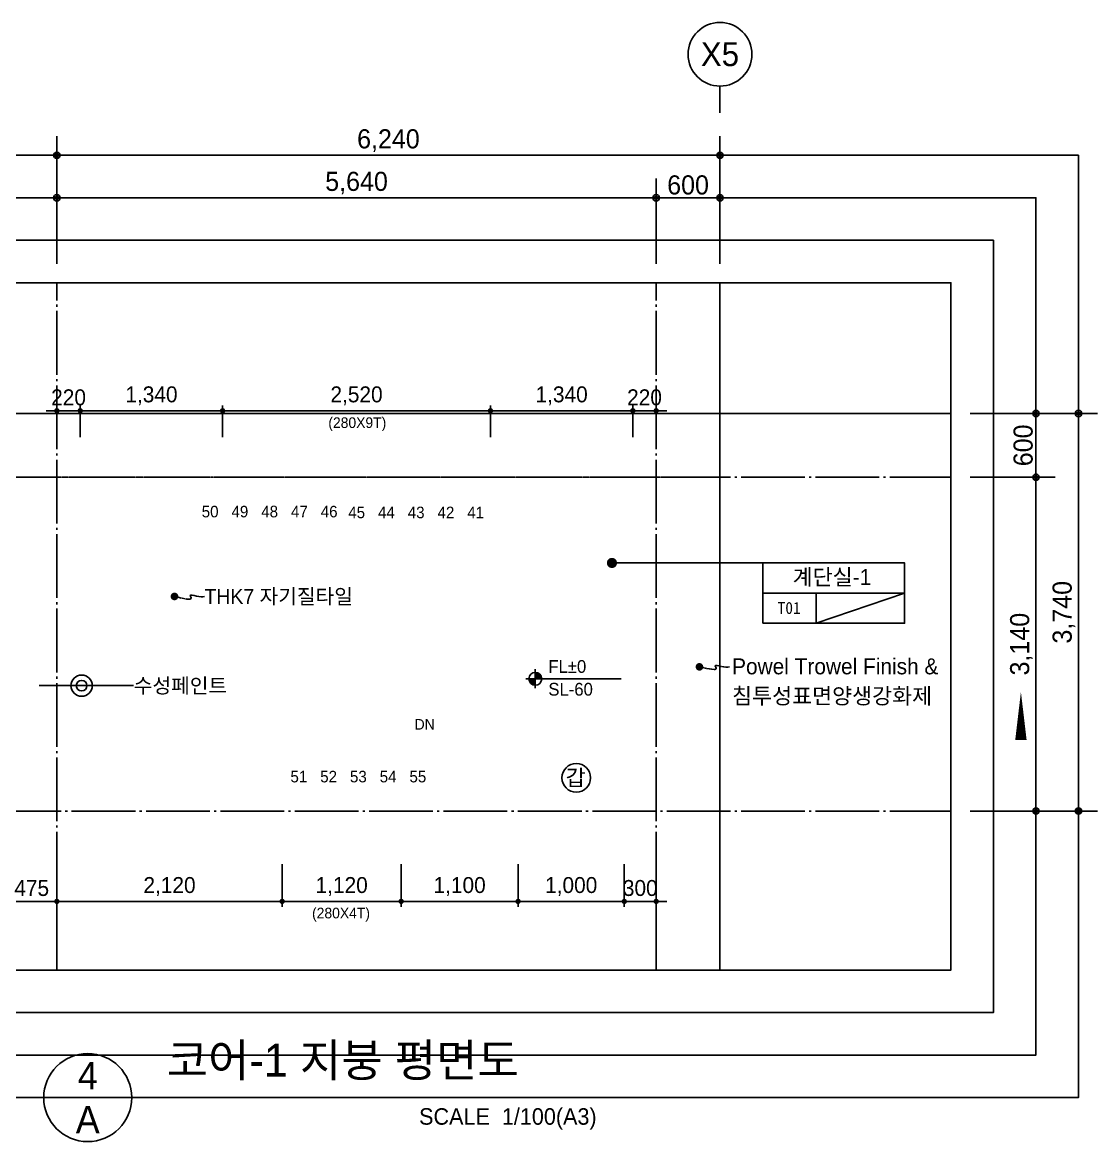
# Model space of a CAD drawing. Header units: millimetres. Extents: x 252711992 to 505989238, y 504776675 to 1009617600.
# Drawn here: x 252820690 to 252830809, y 504805853 to 504816382 of the extents above; entities that cross this region are included whole.
import ezdxf
from ezdxf.enums import TextEntityAlignment as Align
from ezdxf.xclip import XClip

# ---------------------------------------------------------------- set-up
doc = ezdxf.new("R2010")
doc.units = ezdxf.units.MM
doc.header["$XCLIPFRAME"] = 0
doc.linetypes.add('CEN', pattern=[35, 30, -2, 1, -2])
for name, color, linetype in [('$ZCDB_AUDIT_GENERATED_600D18', 7, 'Continuous'), ('0KD DIM', 7, 'Continuous'), ('4A.TEC CEN', 1, 'CEN'), ('4A.TEC CEN 보조1', 14, 'CEN'), ('4A.TEC TEXT', 7, 'Continuous'), ('4A.TEC TEXT 1', 3, 'Continuous'), ('4A.TEC TEXT 2', 3, 'Continuous'), ('4A.TEC 심볼', 7, 'Continuous'), ('CEN', 1, 'CEN'), ('LEV', 7, 'Continuous'), ('ROM', 7, 'Continuous'), ('SYM', 1, 'Continuous'), ('TEXT', 7, 'Continuous'), ('㈜SE&C TEXT', 7, 'Continuous')]:
    doc.layers.add(name, color=color, linetype=linetype)
doc.layers.add('DEFPOINT', color=135, linetype='Continuous', plot=False)
doc.styles.add('1', font='')
doc.styles.add('GHS', font='malgun.ttf')
doc.styles.add('나눔고딕', font='')
doc.styles.add('돋움', font='')
doc.styles.add('돋음체', font='')
doc.styles.add('울릉도L', font='')
doc.styles.get('1').set_extended_font_data('DotumChe')
doc.styles.get('나눔고딕').set_extended_font_data('Dotum')
doc.styles.get('돋움').set_extended_font_data('Dotum')
doc.styles.get('돋음체').set_extended_font_data('Dotum')
doc.styles.get('울릉도L').set_extended_font_data('Dotum')
doc.dimstyles.new('DIM_600(외부치수)', dxfattribs={"dimscale": 400, "dimtxt": 3.3, "dimasz": 1, "dimexe": 2, "dimexo": 2, "dimgap": 1, "dimtad": 1, "dimdec": 0, "dimdsep": 46, "dimlunit": 6, "dimtxsty": '나눔고딕', "dimblk1": 'DIMDOT', "dimblk2": 'DIMDOT', "dimsah": 1, "dimcen": 2.5, "dimdle": 1.5, "dimclrd": 8, "dimclre": 8, "dimclrt": 3, "dimadec": 0, "dimazin": 0, "dimtfac": 1, "dimtdec": 0, "dimtix": 1, "dimtmove": 2, "dimatfit": 3, "dimldrblk": 'DIMDOT', "dimfxl": 1, "dimtvp": 1, "dimtolj": 1, "dimtzin": 0, "dimarcsym": 0})
doc.dimstyles.new('DIM_80(외부치수)', dxfattribs={"dimscale": 40, "dimtxt": 3.3, "dimasz": 1, "dimexe": 2, "dimexo": 2, "dimgap": 1, "dimtad": 1, "dimdec": 0, "dimdsep": 46, "dimlunit": 6, "dimtxsty": '돋움', "dimblk1": 'DIMDOT', "dimblk2": 'DIMDOT', "dimsah": 1, "dimcen": 2.5, "dimdle": 1.5, "dimclrd": 1, "dimclre": 7, "dimclrt": 2, "dimadec": 0, "dimazin": 0, "dimtfac": 1, "dimtdec": 0, "dimtix": 1, "dimtmove": 2, "dimatfit": 3, "dimldrblk": 'DIMDOT', "dimfxl": 1, "dimtvp": 1, "dimtolj": 1, "dimtzin": 0, "dimarcsym": 0})
doc.dimstyles.new('KD DIM 1', dxfattribs={"dimscale": 50, "dimtxt": 3, "dimasz": 1, "dimexe": 1, "dimexo": 1, "dimgap": 1, "dimtad": 1, "dimdec": 0, "dimzin": 0, "dimdsep": 46, "dimlunit": 6, "dimtxsty": '돋음체', "dimblk": 'DOT', "dimcen": 3, "dimdle": 1, "dimclrd": 256, "dimclre": 256, "dimclrt": 3, "dimazin": 0, "dimtfac": 1, "dimtdec": 0, "dimtix": 1, "dimtmove": 2, "dimatfit": 3, "dimldrblk": 'OBLIQUE', "dimfxl": 1, "dimtvp": 0.8333, "dimtolj": 1, "dimtzin": 0, "dimarcsym": 0})

# ---------------------------------------------------------------- blocks, each defined once
blk = doc.blocks.new('DIMDOT')
at = {"color": 0}
blk.add_line((-2, 0), (2, 0), dxfattribs=at)
for radius in [0.5, 0.25]:
    blk.add_circle((0, 0), radius, dxfattribs=at)
blk = doc.blocks.new('*D131')
at = {"layer": '$ZCDB_AUDIT_GENERATED_600D18', "color": 8, "lineweight": -2, "transparency": 16777216}
for p, q in [((252821015, 504814112), (252821015, 504815312)), ((252827255, 504814112), (252827255, 504815312)), ((252821075, 504815132), (252827195, 504815132))]:
    blk.add_line(p, q, dxfattribs=at)
at = {"layer": 'Defpoints', "color": 0, "transparency": 16777216}
for p in [(252827255, 504815132), (252821015, 504813932), (252827255, 504813932, 0)]:
    blk.add_point(p, dxfattribs=at)
at = {"layer": '$ZCDB_AUDIT_GENERATED_600D18', "color": 8, "lineweight": -2, "transparency": 16777216, "xscale": 60, "yscale": 60, "zscale": 60, "rotation": 180}
blk.add_blockref('DIMDOT', (252821015, 504815132), dxfattribs=at)
at = {"layer": '$ZCDB_AUDIT_GENERATED_600D18', "color": 8, "lineweight": -2, "transparency": 16777216, "xscale": 60, "yscale": 60, "zscale": 60}
blk.add_blockref('DIMDOT', (252827255, 504815132), dxfattribs=at)
at = {"layer": '$ZCDB_AUDIT_GENERATED_600D18', "color": 3, "transparency": 16777216, "insert": (252824135, 504815270), "char_height": 180, "attachment_point": 5, "style": '나눔고딕'}
blk.add_mtext('\\A1;6,240', dxfattribs=at)
blk = doc.blocks.new('*D132')
at = {"layer": '$ZCDB_AUDIT_GENERATED_600D18', "color": 8, "lineweight": -2, "transparency": 16777216}
for p, q in [((252826655, 504814112, 0), (252826655, 504814912, 0)), ((252827255, 504814112, 0), (252827255, 504814912, 0)), ((252826715, 504814732, 0), (252827195, 504814732, 0))]:
    blk.add_line(p, q, dxfattribs=at)
at = {"layer": 'Defpoints', "color": 0, "transparency": 16777216}
for p in [(252827255, 504814732, 0), (252826655, 504813932, 3428), (252827255, 504813932, 4431)]:
    blk.add_point(p, dxfattribs=at)
at = {"layer": '$ZCDB_AUDIT_GENERATED_600D18', "color": 8, "lineweight": -2, "transparency": 16777216, "xscale": 60, "yscale": 60, "zscale": 60, "rotation": 180}
blk.add_blockref('DIMDOT', (252826655, 504814732, 0), dxfattribs=at)
at = {"layer": '$ZCDB_AUDIT_GENERATED_600D18', "color": 8, "lineweight": -2, "transparency": 16777216, "xscale": 60, "yscale": 60, "zscale": 60}
blk.add_blockref('DIMDOT', (252827255, 504814732, 0), dxfattribs=at)
at = {"layer": '$ZCDB_AUDIT_GENERATED_600D18', "color": 3, "transparency": 16777216, "insert": (252826955, 504814852, 0), "char_height": 180, "attachment_point": 5, "style": '나눔고딕'}
blk.add_mtext('\\A1;600', dxfattribs=at)
blk = doc.blocks.new('ccs122')
at = {"layer": '4A.TEC 심볼'}
blk.add_line((0, 8), (0, 3), dxfattribs=at)
blk.add_circle((0, 14), 6, dxfattribs=at)
at = {"layer": '4A.TEC TEXT 2', "color": 3, "style": 'GHS'}
blk.add_attdef('NO', text='', height=4.5, dxfattribs=at).set_placement((-0.01, 14.02), align=Align.MIDDLE_CENTER)
blk = doc.blocks.new('*D133')
at = {"layer": '$ZCDB_AUDIT_GENERATED_600D18', "color": 8, "lineweight": -2, "transparency": 16777216}
for p, q in [((252821015, 504814112, 0), (252821015, 504814912, 0)), ((252826655, 504814112, 0), (252826655, 504814912, 0)), ((252826595, 504814732, 0), (252821075, 504814732, 0))]:
    blk.add_line(p, q, dxfattribs=at)
at = {"layer": 'Defpoints', "color": 0, "transparency": 16777216}
for p in [(252821015, 504814732, 0), (252821015, 504813932), (252826655, 504813932, -47000)]:
    blk.add_point(p, dxfattribs=at)
at = {"layer": '$ZCDB_AUDIT_GENERATED_600D18', "color": 8, "lineweight": -2, "transparency": 16777216, "xscale": 60, "yscale": 60, "zscale": 60, "rotation": 180}
blk.add_blockref('DIMDOT', (252821015, 504814732, 0), dxfattribs=at)
at = {"layer": '$ZCDB_AUDIT_GENERATED_600D18', "color": 8, "lineweight": -2, "transparency": 16777216, "xscale": 60, "yscale": 60, "zscale": 60}
blk.add_blockref('DIMDOT', (252826655, 504814732, 0), dxfattribs=at)
at = {"layer": '$ZCDB_AUDIT_GENERATED_600D18', "color": 3, "transparency": 16777216, "insert": (252823835, 504814870, 0), "char_height": 180, "attachment_point": 5, "style": '나눔고딕'}
blk.add_mtext('\\A1;5,640', dxfattribs=at)
blk = doc.blocks.new('dwgFD3B')
at = {"layer": '4A.TEC CEN', "color": 250, "ltscale": 500}
blk.add_line((49194.51, -103936.83, -3333.33), (358000, -103936.83, -3333.33), dxfattribs=at)
at = {"layer": '4A.TEC CEN', "color": 250, "ltscale": 500, "elevation": -3333.33}
blk.add_lwpolyline([(208807.63, -39163.16), (208807.63, -267000)], dxfattribs=at)
blk = doc.blocks.new('A$C6C9969DE')
at = {"layer": 'ROM', "color": 0, "linetype": 'Continuous'}
for p, q in [((0, 510), (2400, 510)), ((900, 0), (900, 510))]:
    blk.add_line(p, q, dxfattribs=at)
blk.add_lwpolyline([(0, 0), (2400, 0), (2400, 1020), (0, 1020)], close=True, dxfattribs=at)
blk = doc.blocks.new('A$C3A5201BD')
at = {"layer": 'LEV'}
h = blk.add_hatch(color=256, dxfattribs=at)
h.paths.add_polyline_path([(200, 200), (335, 200, 0.414214), (200, 335)])
h.paths.add_polyline_path([(200, 65), (200, 200), (65, 200, 0.414214)])
at = {"layer": 'LEV', "color": 7}
for p, q in [((200, 0), (200, 400)), ((0, 200), (2007, 200)), ((0, 200), (400, 200))]:
    blk.add_line(p, q, dxfattribs=at)
blk.add_circle((200, 200), 135, dxfattribs=at)
blk = doc.blocks.new('sa987w')
at = {"layer": 'CEN'}
blk.add_lwpolyline([(-193684, 4338697), (-193578, 4338673), (-193508, 4338662), (-193468, 4338661), (-193450, 4338667), (-193447, 4338679), (-193453, 4338692), (-193460, 4338704), (-193462, 4338713), (-193452, 4338716), (-193432, 4338714), (-193405, 4338709), (-193373, 4338703), (-193340, 4338697), (-193309, 4338693), (-193281, 4338692), (-193261, 4338697)], dxfattribs=at)
at = {"layer": '㈜SE&C TEXT', "color": 1, "const_width": 53.8}
blk.add_lwpolyline([(-193711, 4338697, -1), (-193657, 4338697, -1)], format="xyb", close=True, dxfattribs=at)
at = {"layer": '4A.TEC TEXT', "style": '돋움'}
for s, p in [('Powel Trowel Finish &', (-193223, 4338704)), ('침투성표면양생강화제', (-193223, 4338287))]:
    blk.add_text(s, height=225, dxfattribs=at).set_placement(p, align=Align.MIDDLE_LEFT)
blk = doc.blocks.new('A$C12ed4f0f')
at = {"layer": 'CEN'}
blk.add_lwpolyline([(36, 118), (107, 101), (153, 94), (180, 93), (192, 98), (193, 105), (189, 114), (185, 122), (184, 128), (191, 130), (204, 129), (222, 126), (243, 122), (265, 118), (286, 115), (304, 114), (318, 118)], dxfattribs=at)
at = {"layer": '㈜SE&C TEXT', "color": 1, "const_width": 35.9}
blk.add_lwpolyline([(18, 118, -1), (54, 118, -1)], format="xyb", close=True, dxfattribs=at)
at = {"layer": '4A.TEC TEXT', "style": '돋움'}
blk.add_text('THK7 자기질타일', height=140, dxfattribs=at).set_placement((318, 118), align=Align.MIDDLE_LEFT)
blk = doc.blocks.new('_Dot')
at = {"color": 0, "linetype": 'ByBlock', "lineweight": -2}
blk.add_line((-0.5, 0), (-1, 0), dxfattribs=at)
at = {"color": 0, "linetype": 'ByBlock', "const_width": 0.5}
blk.add_lwpolyline([(-0.25, 0, 1), (0.25, 0, 1)], format="xyb", close=True, dxfattribs=at)
blk = doc.blocks.new('*D618')
at = {"layer": '0KD DIM', "lineweight": -2, "transparency": 16777216}
for p, q in [((252825355, 504808463), (252825355, 504808063)), ((252826355, 504808463), (252826355, 504808063)), ((252825405, 504808113), (252826305, 504808113))]:
    blk.add_line(p, q, dxfattribs=at)
at = {"layer": 'Defpoints', "color": 0, "transparency": 16777216}
for p in [(252825355, 504808513), (252826355, 504808513), (252826355, 504808113)]:
    blk.add_point(p, dxfattribs=at)
at = {"layer": '0KD DIM', "lineweight": -2, "transparency": 16777216, "xscale": 50, "yscale": 50, "zscale": 50, "rotation": 180}
blk.add_blockref('_Dot', (252825355, 504808113), dxfattribs=at)
at = {"layer": '0KD DIM', "lineweight": -2, "transparency": 16777216, "xscale": 50, "yscale": 50, "zscale": 50}
blk.add_blockref('_Dot', (252826355, 504808113), dxfattribs=at)
at = {"layer": '0KD DIM', "color": 3, "transparency": 16777216, "insert": (252825855, 504808253), "char_height": 150, "attachment_point": 5, "style": '돋음체'}
blk.add_mtext('\\A1;1,000', dxfattribs=at)
blk = doc.blocks.new('_OBLIQUE')
at = {"color": 0, "linetype": 'ByBlock'}
blk.add_line((-0.5, -0.5), (0.5, 0.5), dxfattribs=at)
blk = doc.blocks.new('*D619')
at = {"layer": '0KD DIM', "lineweight": -2, "transparency": 16777216}
for p, q in [((252826355, 504808463), (252826355, 504808063)), ((252826655, 504808463), (252826655, 504808063)), ((252826305, 504808113), (252826255, 504808113)), ((252826655, 504808113), (252826355, 504808113)), ((252826705, 504808113), (252826755, 504808113))]:
    blk.add_line(p, q, dxfattribs=at)
at = {"layer": 'Defpoints', "color": 0, "transparency": 16777216}
for p in [(252826355, 504808513), (252826655, 504808513), (252826355, 504808113)]:
    blk.add_point(p, dxfattribs=at)
at = {"layer": '0KD DIM', "lineweight": -2, "transparency": 16777216, "xscale": 50, "yscale": 50, "zscale": 50}
blk.add_blockref('_Dot', (252826355, 504808113), dxfattribs=at)
at = {"layer": '0KD DIM', "lineweight": -2, "transparency": 16777216, "xscale": 50, "yscale": 50, "zscale": 50, "rotation": 180}
blk.add_blockref('_Dot', (252826655, 504808113), dxfattribs=at)
at = {"layer": '0KD DIM', "color": 3, "transparency": 16777216, "insert": (252826505, 504808238), "char_height": 150, "attachment_point": 5, "style": '돋음체'}
blk.add_mtext('\\A1;300', dxfattribs=at)
blk = doc.blocks.new('*D620')
at = {"layer": '0KD DIM', "lineweight": -2, "transparency": 16777216}
for p, q in [((252820540, 504808463), (252820540, 504808063)), ((252821015, 504808463), (252821015, 504808063)), ((252820590, 504808113), (252820965, 504808113))]:
    blk.add_line(p, q, dxfattribs=at)
at = {"layer": 'Defpoints', "color": 0, "transparency": 16777216}
for p in [(252820540, 504808513, 0), (252821015, 504808513, 0), (252821015, 504808113)]:
    blk.add_point(p, dxfattribs=at)
at = {"layer": '0KD DIM', "lineweight": -2, "transparency": 16777216, "xscale": 50, "yscale": 50, "zscale": 50, "rotation": 180}
blk.add_blockref('_Dot', (252820540, 504808113), dxfattribs=at)
at = {"layer": '0KD DIM', "lineweight": -2, "transparency": 16777216, "xscale": 50, "yscale": 50, "zscale": 50}
blk.add_blockref('_Dot', (252821015, 504808113), dxfattribs=at)
at = {"layer": '0KD DIM', "color": 3, "transparency": 16777216, "insert": (252820778, 504808238), "char_height": 150, "attachment_point": 5, "style": '돋음체'}
blk.add_mtext('\\A1;475', dxfattribs=at)
blk = doc.blocks.new('*D622')
at = {"layer": '0KD DIM', "lineweight": -2, "transparency": 16777216}
for p, q in [((252822575, 504812479), (252822575, 504812779)), ((252825045, 504812729), (252822625, 504812729)), ((252825095, 504812479), (252825095, 504812779))]:
    blk.add_line(p, q, dxfattribs=at)
at = {"layer": 'Defpoints', "color": 0, "transparency": 16777216}
for p in [(252822575, 504812729), (252822575, 504812429, 0), (252825095, 504812429)]:
    blk.add_point(p, dxfattribs=at)
at = {"layer": '0KD DIM', "lineweight": -2, "transparency": 16777216, "xscale": 50, "yscale": 50, "zscale": 50, "rotation": 180}
blk.add_blockref('_Dot', (252822575, 504812729), dxfattribs=at)
at = {"layer": '0KD DIM', "lineweight": -2, "transparency": 16777216, "xscale": 50, "yscale": 50, "zscale": 50}
blk.add_blockref('_Dot', (252825095, 504812729), dxfattribs=at)
at = {"layer": '0KD DIM', "color": 3, "transparency": 16777216, "insert": (252823835, 504812869), "char_height": 150, "attachment_point": 5, "style": '돋음체'}
blk.add_mtext('\\A1;2,520', dxfattribs=at)
blk = doc.blocks.new('*D623')
at = {"layer": '0KD DIM', "lineweight": -2, "transparency": 16777216}
for p, q in [((252825095, 504812479), (252825095, 504812779)), ((252825145, 504812729), (252826385, 504812729)), ((252826435, 504812479), (252826435, 504812779))]:
    blk.add_line(p, q, dxfattribs=at)
at = {"layer": 'Defpoints', "color": 0, "transparency": 16777216}
for p in [(252826435, 504812729), (252825095, 504812429), (252826435, 504812429)]:
    blk.add_point(p, dxfattribs=at)
at = {"layer": '0KD DIM', "lineweight": -2, "transparency": 16777216, "xscale": 50, "yscale": 50, "zscale": 50, "rotation": 180}
blk.add_blockref('_Dot', (252825095, 504812729), dxfattribs=at)
at = {"layer": '0KD DIM', "lineweight": -2, "transparency": 16777216, "xscale": 50, "yscale": 50, "zscale": 50}
blk.add_blockref('_Dot', (252826435, 504812729), dxfattribs=at)
at = {"layer": '0KD DIM', "color": 3, "transparency": 16777216, "insert": (252825765, 504812869), "char_height": 150, "attachment_point": 5, "style": '돋음체'}
blk.add_mtext('\\A1;1,340', dxfattribs=at)
blk = doc.blocks.new('*D624')
at = {"layer": '0KD DIM', "lineweight": -2, "transparency": 16777216}
for p, q in [((252821235, 504812479), (252821235, 504812779)), ((252822525, 504812729), (252821285, 504812729)), ((252822575, 504812479), (252822575, 504812779))]:
    blk.add_line(p, q, dxfattribs=at)
at = {"layer": 'Defpoints', "color": 0, "transparency": 16777216}
for p in [(252821235, 504812729), (252821235, 504812429), (252822575, 504812429)]:
    blk.add_point(p, dxfattribs=at)
at = {"layer": '0KD DIM', "lineweight": -2, "transparency": 16777216, "xscale": 50, "yscale": 50, "zscale": 50, "rotation": 180}
blk.add_blockref('_Dot', (252821235, 504812729), dxfattribs=at)
at = {"layer": '0KD DIM', "lineweight": -2, "transparency": 16777216, "xscale": 50, "yscale": 50, "zscale": 50}
blk.add_blockref('_Dot', (252822575, 504812729), dxfattribs=at)
at = {"layer": '0KD DIM', "color": 3, "transparency": 16777216, "insert": (252821905, 504812869), "char_height": 150, "attachment_point": 5, "style": '돋음체'}
blk.add_mtext('\\A1;1,340', dxfattribs=at)
blk = doc.blocks.new('*D625')
at = {"layer": '0KD DIM', "lineweight": -2, "transparency": 16777216}
for p, q in [((252826385, 504812729), (252826335, 504812729)), ((252826435, 504812479), (252826435, 504812779)), ((252826655, 504812729), (252826435, 504812729)), ((252826655, 504812479), (252826655, 504812779)), ((252826705, 504812729), (252826755, 504812729))]:
    blk.add_line(p, q, dxfattribs=at)
at = {"layer": 'Defpoints', "color": 0, "transparency": 16777216}
for p in [(252826435, 504812729), (252826435, 504812429), (252826655, 504812429)]:
    blk.add_point(p, dxfattribs=at)
at = {"layer": '0KD DIM', "lineweight": -2, "transparency": 16777216, "xscale": 50, "yscale": 50, "zscale": 50}
blk.add_blockref('_Dot', (252826435, 504812729), dxfattribs=at)
at = {"layer": '0KD DIM', "lineweight": -2, "transparency": 16777216, "xscale": 50, "yscale": 50, "zscale": 50, "rotation": 180}
blk.add_blockref('_Dot', (252826655, 504812729), dxfattribs=at)
at = {"layer": '0KD DIM', "color": 3, "transparency": 16777216, "insert": (252826545, 504812854), "char_height": 150, "attachment_point": 5, "style": '돋음체'}
blk.add_mtext('\\A1;220', dxfattribs=at)
blk = doc.blocks.new('*D626')
at = {"layer": '0KD DIM', "lineweight": -2, "transparency": 16777216}
for p, q in [((252820965, 504812729), (252820915, 504812729)), ((252821015, 504812479), (252821015, 504812779)), ((252821015, 504812729), (252821235, 504812729)), ((252821235, 504812479), (252821235, 504812779)), ((252821285, 504812729), (252821335, 504812729))]:
    blk.add_line(p, q, dxfattribs=at)
at = {"layer": 'Defpoints', "color": 0, "transparency": 16777216}
for p in [(252821235, 504812729), (252821015, 504812429), (252821235, 504812429)]:
    blk.add_point(p, dxfattribs=at)
at = {"layer": '0KD DIM', "lineweight": -2, "transparency": 16777216, "xscale": 50, "yscale": 50, "zscale": 50}
blk.add_blockref('_Dot', (252821015, 504812729), dxfattribs=at)
at = {"layer": '0KD DIM', "lineweight": -2, "transparency": 16777216, "xscale": 50, "yscale": 50, "zscale": 50, "rotation": 180}
blk.add_blockref('_Dot', (252821235, 504812729), dxfattribs=at)
at = {"layer": '0KD DIM', "color": 3, "transparency": 16777216, "insert": (252821125, 504812854), "char_height": 150, "attachment_point": 5, "style": '돋음체'}
blk.add_mtext('\\A1;220', dxfattribs=at)
blk = doc.blocks.new('*D827')
at = {"layer": '$ZCDB_AUDIT_GENERATED_600D18', "color": 8, "lineweight": -2, "transparency": 16777216}
for p, q in [((252829609, 504812703), (252830809, 504812703)), ((252830629, 504812643), (252830629, 504809023)), ((252829609, 504808963), (252830809, 504808963))]:
    blk.add_line(p, q, dxfattribs=at)
at = {"layer": 'Defpoints', "color": 0, "transparency": 16777216}
for p in [(252829429, 504812703, 0), (252829429, 504808963, 0), (252830629, 504808963)]:
    blk.add_point(p, dxfattribs=at)
at = {"layer": '$ZCDB_AUDIT_GENERATED_600D18', "color": 8, "lineweight": -2, "transparency": 16777216, "xscale": 60, "yscale": 60, "zscale": 60}
for p, rotation in [((252830629, 504812703), 90), ((252830629, 504808963), 270)]:
    blk.add_blockref('DIMDOT', p, dxfattribs=dict(at, rotation=rotation))
at = {"layer": '$ZCDB_AUDIT_GENERATED_600D18', "color": 3, "transparency": 16777216, "insert": (252830492, 504810833), "char_height": 180, "attachment_point": 5, "rotation": 90, "style": '나눔고딕'}
blk.add_mtext('\\A1;3,740', dxfattribs=at)
blk = doc.blocks.new('*D828')
at = {"layer": '$ZCDB_AUDIT_GENERATED_600D18', "color": 8, "lineweight": -2, "transparency": 16777216}
for p, q in [((252829609, 504812703), (252830409, 504812703)), ((252830229, 504812643), (252830229, 504812163)), ((252829609, 504812103), (252830409, 504812103))]:
    blk.add_line(p, q, dxfattribs=at)
at = {"layer": 'Defpoints', "color": 0, "transparency": 16777216}
for p in [(252829429, 504812703, 0), (252829429, 504812103, 0), (252830229, 504812103)]:
    blk.add_point(p, dxfattribs=at)
at = {"layer": '$ZCDB_AUDIT_GENERATED_600D18', "color": 8, "lineweight": -2, "transparency": 16777216, "xscale": 60, "yscale": 60, "zscale": 60}
for p, rotation in [((252830229, 504812703), 90), ((252830229, 504812103), 270)]:
    blk.add_blockref('DIMDOT', p, dxfattribs=dict(at, rotation=rotation))
at = {"layer": '$ZCDB_AUDIT_GENERATED_600D18', "color": 3, "transparency": 16777216, "insert": (252830109, 504812403), "char_height": 180, "attachment_point": 5, "rotation": 90, "style": '나눔고딕'}
blk.add_mtext('\\A1;600', dxfattribs=at)
blk = doc.blocks.new('*D829')
at = {"layer": '$ZCDB_AUDIT_GENERATED_600D18', "color": 8, "lineweight": -2, "transparency": 16777216}
for p, q in [((252829609, 504812103), (252830409, 504812103)), ((252830229, 504809023), (252830229, 504812043)), ((252829609, 504808963), (252830409, 504808963))]:
    blk.add_line(p, q, dxfattribs=at)
at = {"layer": 'Defpoints', "color": 0, "transparency": 16777216}
for p in [(252829429, 504812103, 0), (252830229, 504812103), (252829429, 504808963, 0)]:
    blk.add_point(p, dxfattribs=at)
at = {"layer": '$ZCDB_AUDIT_GENERATED_600D18', "color": 8, "lineweight": -2, "transparency": 16777216, "xscale": 60, "yscale": 60, "zscale": 60}
for p, rotation in [((252830229, 504812103), 90), ((252830229, 504808963), 270)]:
    blk.add_blockref('DIMDOT', p, dxfattribs=dict(at, rotation=rotation))
at = {"layer": '$ZCDB_AUDIT_GENERATED_600D18', "color": 3, "transparency": 16777216, "insert": (252830092, 504810533), "char_height": 180, "attachment_point": 5, "rotation": 90, "style": '나눔고딕'}
blk.add_mtext('\\A1;3,140', dxfattribs=at)
blk = doc.blocks.new('*D1166')
at = {"layer": '0KD DIM', "lineweight": -2, "transparency": 16777216}
for p, q in [((252824255, 504808463), (252824255, 504808063)), ((252825355, 504808463), (252825355, 504808063)), ((252825305, 504808113), (252824305, 504808113))]:
    blk.add_line(p, q, dxfattribs=at)
at = {"layer": 'Defpoints', "color": 0, "transparency": 16777216}
for p in [(252824255, 504808513, 0), (252825355, 504808513), (252824255, 504808113)]:
    blk.add_point(p, dxfattribs=at)
at = {"layer": '0KD DIM', "lineweight": -2, "transparency": 16777216, "xscale": 50, "yscale": 50, "zscale": 50, "rotation": 180}
blk.add_blockref('_Dot', (252824255, 504808113), dxfattribs=at)
at = {"layer": '0KD DIM', "lineweight": -2, "transparency": 16777216, "xscale": 50, "yscale": 50, "zscale": 50}
blk.add_blockref('_Dot', (252825355, 504808113), dxfattribs=at)
at = {"layer": '0KD DIM', "color": 3, "transparency": 16777216, "insert": (252824805, 504808253), "char_height": 150, "attachment_point": 5, "style": '돋음체'}
blk.add_mtext('\\A1;1,100', dxfattribs=at)
blk = doc.blocks.new('*D1167')
at = {"layer": '0KD DIM', "lineweight": -2, "transparency": 16777216}
for p, q in [((252823135, 504808463), (252823135, 504808063)), ((252824255, 504808463), (252824255, 504808063)), ((252823185, 504808113), (252824205, 504808113))]:
    blk.add_line(p, q, dxfattribs=at)
at = {"layer": 'Defpoints', "color": 0, "transparency": 16777216}
for p in [(252823135, 504808513), (252824255, 504808513, 0), (252824255, 504808113)]:
    blk.add_point(p, dxfattribs=at)
at = {"layer": '0KD DIM', "lineweight": -2, "transparency": 16777216, "xscale": 50, "yscale": 50, "zscale": 50, "rotation": 180}
blk.add_blockref('_Dot', (252823135, 504808113), dxfattribs=at)
at = {"layer": '0KD DIM', "lineweight": -2, "transparency": 16777216, "xscale": 50, "yscale": 50, "zscale": 50}
blk.add_blockref('_Dot', (252824255, 504808113), dxfattribs=at)
at = {"layer": '0KD DIM', "color": 3, "transparency": 16777216, "insert": (252823695, 504808253), "char_height": 150, "attachment_point": 5, "style": '돋음체'}
blk.add_mtext('\\A1;1,120', dxfattribs=at)
blk = doc.blocks.new('*D1168')
at = {"layer": '0KD DIM', "lineweight": -2, "transparency": 16777216}
for p, q in [((252821015, 504808463), (252821015, 504808063)), ((252823135, 504808463), (252823135, 504808063)), ((252823085, 504808113), (252821065, 504808113))]:
    blk.add_line(p, q, dxfattribs=at)
at = {"layer": 'Defpoints', "color": 0, "transparency": 16777216}
for p in [(252821015, 504808513, 0), (252823135, 504808513), (252821015, 504808113)]:
    blk.add_point(p, dxfattribs=at)
at = {"layer": '0KD DIM', "lineweight": -2, "transparency": 16777216, "xscale": 50, "yscale": 50, "zscale": 50, "rotation": 180}
blk.add_blockref('_Dot', (252821015, 504808113), dxfattribs=at)
at = {"layer": '0KD DIM', "lineweight": -2, "transparency": 16777216, "xscale": 50, "yscale": 50, "zscale": 50}
blk.add_blockref('_Dot', (252823135, 504808113), dxfattribs=at)
at = {"layer": '0KD DIM', "color": 3, "transparency": 16777216, "insert": (252822075, 504808253), "char_height": 150, "attachment_point": 5, "style": '돋음체'}
blk.add_mtext('\\A1;2,120', dxfattribs=at)
blk = doc.blocks.new('A$C3bbbb777')
at = {"layer": '4A.TEC TEXT', "style": '돋움'}
blk.add_text('수성페인트', height=140, dxfattribs=at).set_placement((491, 110), align=Align.MIDDLE_LEFT)
at = {"layer": '㈜SE&C TEXT', "color": 1}
blk.add_leader([(0, 110, 0), (488, 110)], dimstyle='DIM_80(외부치수)', override={"dimasz": 5, "dimtad": 0}, dxfattribs=at)

msp = doc.modelspace()

# ---------------------------------------------------------------- linework, layer by layer
msp.add_line((252828159.09, 504810730.34), (252828992.42, 504811013.67))
at = {"layer": '4A.TEC CEN', "ltscale": 20}
for p, q in [((252821015.3, 504807467.16), (252821015.3, 504813932.16)), ((252826655.3, 504807467.16), (252826655.3, 504813932.16)), ((252817654.04, 504812103.18), (252829429.04, 504812103.18)), ((252817654.04, 504808963.18), (252829429.04, 504808963.18))]:
    msp.add_line(p, q, dxfattribs=at)
at = {"layer": '4A.TEC CEN 보조1'}
msp.add_line((252820815.3, 504812103.18, -4999.55), (252826855.3, 504812103.18, -4999.55), dxfattribs=at)
msp.add_line((252820815.3, 504812103.18, -4999.55), (252826855.3, 504812103.18, -4999.55), dxfattribs=at)
at = {"layer": '4A.TEC 심볼'}
msp.add_line((252820891.48, 504806267.16, 3333.33), (252826191.61, 504806267.16, 3333.33), dxfattribs=at)
for centre, radius in [((252825902.91, 504809275.58), 134.66), ((252821305.48, 504806267.16, 3333.33), 414)]:
    msp.add_circle(centre, radius, dxfattribs=at)
at = {"layer": 'DEFPOINT', "elevation": 3333.33}
for points in [[(252816454.04, 504815132.16), (252830629.04, 504815132.16), (252830629.04, 504806267.16), (252816454.04, 504806267.16)], [(252816854.04, 504814732.16), (252830229.04, 504814732.16), (252830229.04, 504806667.16), (252816854.04, 504806667.16)], [(252817254.04, 504814332.16), (252829829.04, 504814332.16), (252829829.04, 504807067.16), (252817254.04, 504807067.16)], [(252817654.04, 504813932.16), (252829429.04, 504813932.16), (252829429.04, 504807467.16), (252817654.04, 504807467.16)]]:
    msp.add_lwpolyline(points, close=True, dxfattribs=at)
at = {"layer": 'SYM'}
msp.add_lwpolyline([(252830087.23, 504810084.99, 0, 106.74, 0), (252830087.23, 504809632.12, 0, 0, 0), (252828774.28, 504809632.12, 0, 0, 0)], format="xyseb", dxfattribs=at)
at = {"layer": 'TEXT'}
msp.add_line((252827659.09, 504811297.01), (252826238.6, 504811297.01), dxfattribs=at)
at = {"layer": 'TEXT', "const_width": 47.82}
msp.add_lwpolyline([(252826238.6, 504811320.92, -1), (252826238.6, 504811273.1, -1)], format="xyb", close=True, dxfattribs=at)

# ---------------------------------------------------------------- block references
ref = msp.add_blockref('dwgFD3B', (252618447.67, 504916640.01, -1666.22))
XClip(ref).set_block_clipping_path([(199206.3709577918, -109172.850899756), (210981.3709591925, -102707.850900948)])
for name, p in [('A$C12ed4f0f', (252822085.68, 504810863.66)), ('A$C3bbbb777', (252821247.79, 504810032.57))]:
    msp.add_blockref(name, p)
at = {"layer": '4A.TEC TEXT', "xscale": 0.6666666666666666, "yscale": 0.6666666666666666, "zscale": 0.6666666666666666}
msp.add_blockref('sa987w', (252956184.51, 501917854.8, 4999.55), dxfattribs=at)
at = {"layer": '4A.TEC 심볼'}
ref = msp.add_blockref('ccs122', (252827255.3, 504815382.16, 0), dxfattribs=dict(at, xscale=49.99999977496833, yscale=49.99999977496833, zscale=49.99999977496833))
ref.add_attrib('NO', 'X5', dxfattribs={"layer": '0', "color": 3, "height": 225, "style": '울릉도L'}).set_placement((252827254.99, 504816083.06, 0), align=Align.MIDDLE_CENTER)
at = {"layer": 'LEV', "xscale": 0.4469841265468151, "yscale": 0.4469841265468151, "zscale": 0.4469841265468151}
msp.add_blockref('A$C3A5201BD', (252825427.91, 504810117.62), dxfattribs=at)
at = {"layer": 'TEXT', "xscale": 0.5555555568112274, "yscale": 0.5555555568112274, "zscale": 0.5555555568112274}
msp.add_blockref('A$C6C9969DE', (252827659.09, 504810730.34), dxfattribs=at)

# ---------------------------------------------------------------- texts
at = {"layer": '0KD DIM', "color": 3, "style": '돋음체'}
for s, p in [('(280X9T)', (252823842.17, 504812616.7, -4999.55)), ('(280X4T)', (252823688.94, 504808003.34, -4999.55))]:
    msp.add_text(s, height=100, dxfattribs=at).set_placement(p, align=Align.MIDDLE_CENTER)
at = {"layer": '4A.TEC TEXT', "style": '돋움'}
msp.add_text('갑', height=150, dxfattribs=at).set_placement((252825896.67, 504809277.53), align=Align.MIDDLE_CENTER)
at = {"layer": '4A.TEC TEXT 1', "style": '돋음체'}
msp.add_text('DN', height=100, dxfattribs=at).set_placement((252824381.84, 504809778.85), align=Align.MIDDLE_LEFT)
at = {"layer": '4A.TEC TEXT 2', "color": 3, "style": '나눔고딕'}
msp.add_text('코어-1 지붕 평면도', height=310.5, dxfattribs=at).set_placement((252822048.37, 504806370.66, 3333.33), align=Align.BOTTOM_LEFT)
for s, p in [('4', (252821305.48, 504806474.16, 3333.33)), ('A', (252821305.48, 504806060.16, 3333.33))]:
    msp.add_text(s, height=258.75, dxfattribs=at).set_placement(p, align=Align.MIDDLE)
msp.add_text('SCALE  1/100(A3)', height=155.25, dxfattribs=at).set_placement((252826094.4, 504805965.52, 3333.33), align=Align.BOTTOM_RIGHT)
at = {"layer": 'LEV', "style": '돋움'}
for s, p in [('FL%%P0', (252825640.04, 504810262.92)), ('SL-60', (252825640.04, 504810048.71))]:
    msp.add_text(s, height=120, dxfattribs=at).set_placement(p)
at = {"layer": 'TEXT', "style": '나눔고딕'}
for s, p in [('50', (252822536.33, 504811693.23, 4999.55)), ('49', (252822816.33, 504811693.23, 4999.55)), ('48', (252823096.33, 504811693.23, 4999.55)), ('47', (252823376.33, 504811693.23, 4999.55)), ('46', (252823656.33, 504811693.23, 4999.55)), ('45', (252823915.21, 504811685.09, 4999.55)), ('44', (252824195.21, 504811685.09, 4999.55)), ('43', (252824475.21, 504811685.09, 4999.55)), ('42', (252824755.21, 504811685.09, 4999.55)), ('41', (252825035.21, 504811685.09, 4999.55)), ('51', (252823371.27, 504809200.17, 4999.55)), ('52', (252823651.27, 504809200.17, 4999.55)), ('53', (252823931.27, 504809200.17, 4999.55)), ('54', (252824211.27, 504809200.17, 4999.55)), ('55', (252824491.27, 504809200.17, 4999.55))]:
    msp.add_text(s, height=108.675, dxfattribs=at).set_placement(p, align=Align.BOTTOM_RIGHT)
at = {"layer": 'TEXT'}
for s, height, style, p in [('계단실-1', 150, '돋움', (252828308.99, 504811164.5)), ('T01', 112.5, '1', (252827906.23, 504810874.03))]:
    msp.add_text(s, height=height, dxfattribs=dict(at, style=style)).set_placement(p, align=Align.MIDDLE_CENTER)

# ---------------------------------------------------------------- dimensions: what is measured, and where the dimension line sits
at = {"layer": '$ZCDB_AUDIT_GENERATED_600D18'}
for base, p1, p2, picture, middle in [((252827255.3, 504815132.16), (252821015.3, 504813932.16), (252827255.3, 504813932.16, 0), '*D131', (252824135.3, 504815269.62)), ((252827255.3, 504814732.16, 0), (252826655.3, 504813932.16, 3428.09), (252827255.3, 504813932.16, 4431.44), '*D132', (252826955.3, 504814852.28, 0))]:
    dim = msp.add_linear_dim(base=base, p1=p1, p2=p2, dimstyle='DIM_600(외부치수)', override={"dimscale": 300, "dimtxt": 0.6, "dimasz": 0.2, "dimexe": 0.6, "dimexo": 0.6, "dimgap": 0.1, "dimdec": 1, "dimblk1": 'DIMDOT', "dimblk2": 'DIMDOT', "dimdle": 0.5}, dxfattribs=at)
    dim.commit()
    dim.dimension.update_dxf_attribs({"geometry": picture, "text_midpoint": middle})
for base, p1, p2, angle, picture, middle in [((252821015.3, 504814732.16, 0), (252826655.3, 504813932.16, -47000), (252821015.3, 504813932.16), 180, '*D133', (252823835.3, 504814869.62, 0)), ((252830629.04, 504808963.18, -4999.55), (252829429.04, 504812703.18, -4999.55), (252829429.04, 504808963.18, -4999.55), 270, '*D827', (252830491.58, 504810833.18, -4999.55)), ((252830229.04, 504812103.18, -4999.55), (252829429.04, 504812703.18, -4999.55), (252829429.04, 504812103.18, -4999.55), 270, '*D828', (252830108.92, 504812403.18, -4999.55)), ((252830229.04, 504812103.18, -4999.55), (252829429.04, 504808963.18, -4999.55), (252829429.04, 504812103.18, -4999.55), 90, '*D829', (252830091.58, 504810533.18, -4999.55))]:
    dim = msp.add_linear_dim(base=base, p1=p1, p2=p2, angle=angle, dimstyle='DIM_600(외부치수)', override={"dimscale": 300, "dimtxt": 0.6, "dimasz": 0.2, "dimexe": 0.6, "dimexo": 0.6, "dimgap": 0.1, "dimdec": 1, "dimblk1": 'DIMDOT', "dimblk2": 'DIMDOT', "dimdle": 0.5}, dxfattribs=at)
    dim.commit()
    dim.dimension.update_dxf_attribs({"geometry": picture, "text_midpoint": middle})
at = {"layer": '0KD DIM'}
for base, p1, p2, picture, middle in [((252821235.3, 504812729.18, -4999.55), (252821015.3, 504812429.18, -4999.55), (252821235.3, 504812429.18, -4999.55), '*D626', (252821125.3, 504812854.28, -4999.55)), ((252826435.3, 504812729.18, -4999.55), (252825095.3, 504812429.18, -4999.55), (252826435.3, 504812429.18, -4999.55), '*D623', (252825765.3, 504812868.73, -4999.55)), ((252821015.3, 504808113.18), (252820540.3, 504808513.18, 0), (252821015.3, 504808513.18, 0), '*D620', (252820777.8, 504808238.28)), ((252824255.3, 504808113.18), (252823135.3, 504808513.18), (252824255.3, 504808513.18, 0), '*D1167', (252823695.3, 504808252.73)), ((252826355.3, 504808113.18), (252825355.3, 504808513.18), (252826355.3, 504808513.18), '*D618', (252825855.3, 504808252.73))]:
    dim = msp.add_linear_dim(base=base, p1=p1, p2=p2, dimstyle='KD DIM 1', dxfattribs=at)
    dim.commit()
    dim.dimension.update_dxf_attribs({"geometry": picture, "text_midpoint": middle})
for base, p1, p2, picture, middle in [((252821235.3, 504812729.18, -4999.55), (252822575.3, 504812429.18, -4999.55), (252821235.3, 504812429.18, -4999.55), '*D624', (252821905.3, 504812868.73, -4999.55)), ((252822575.3, 504812729.18, -4999.55), (252825095.3, 504812429.18, -4999.55), (252822575.3, 504812429.18, -4999.55), '*D622', (252823835.3, 504812868.73, -4999.55)), ((252826435.3, 504812729.18, -4999.55), (252826655.3, 504812429.18, -4999.55), (252826435.3, 504812429.18, -4999.55), '*D625', (252826545.3, 504812854.28, -4999.55)), ((252821015.3, 504808113.18), (252823135.3, 504808513.18), (252821015.3, 504808513.18, 0), '*D1168', (252822075.3, 504808252.73)), ((252824255.3, 504808113.18), (252825355.3, 504808513.18), (252824255.3, 504808513.18, 0), '*D1166', (252824805.3, 504808252.73)), ((252826355.3, 504808113.18), (252826655.3, 504808513.18), (252826355.3, 504808513.18), '*D619', (252826505.3, 504808238.28))]:
    dim = msp.add_linear_dim(base=base, p1=p1, p2=p2, angle=180, dimstyle='KD DIM 1', dxfattribs=at)
    dim.commit()
    dim.dimension.update_dxf_attribs({"geometry": picture, "text_midpoint": middle})

doc.saveas('drawing.dxf')
